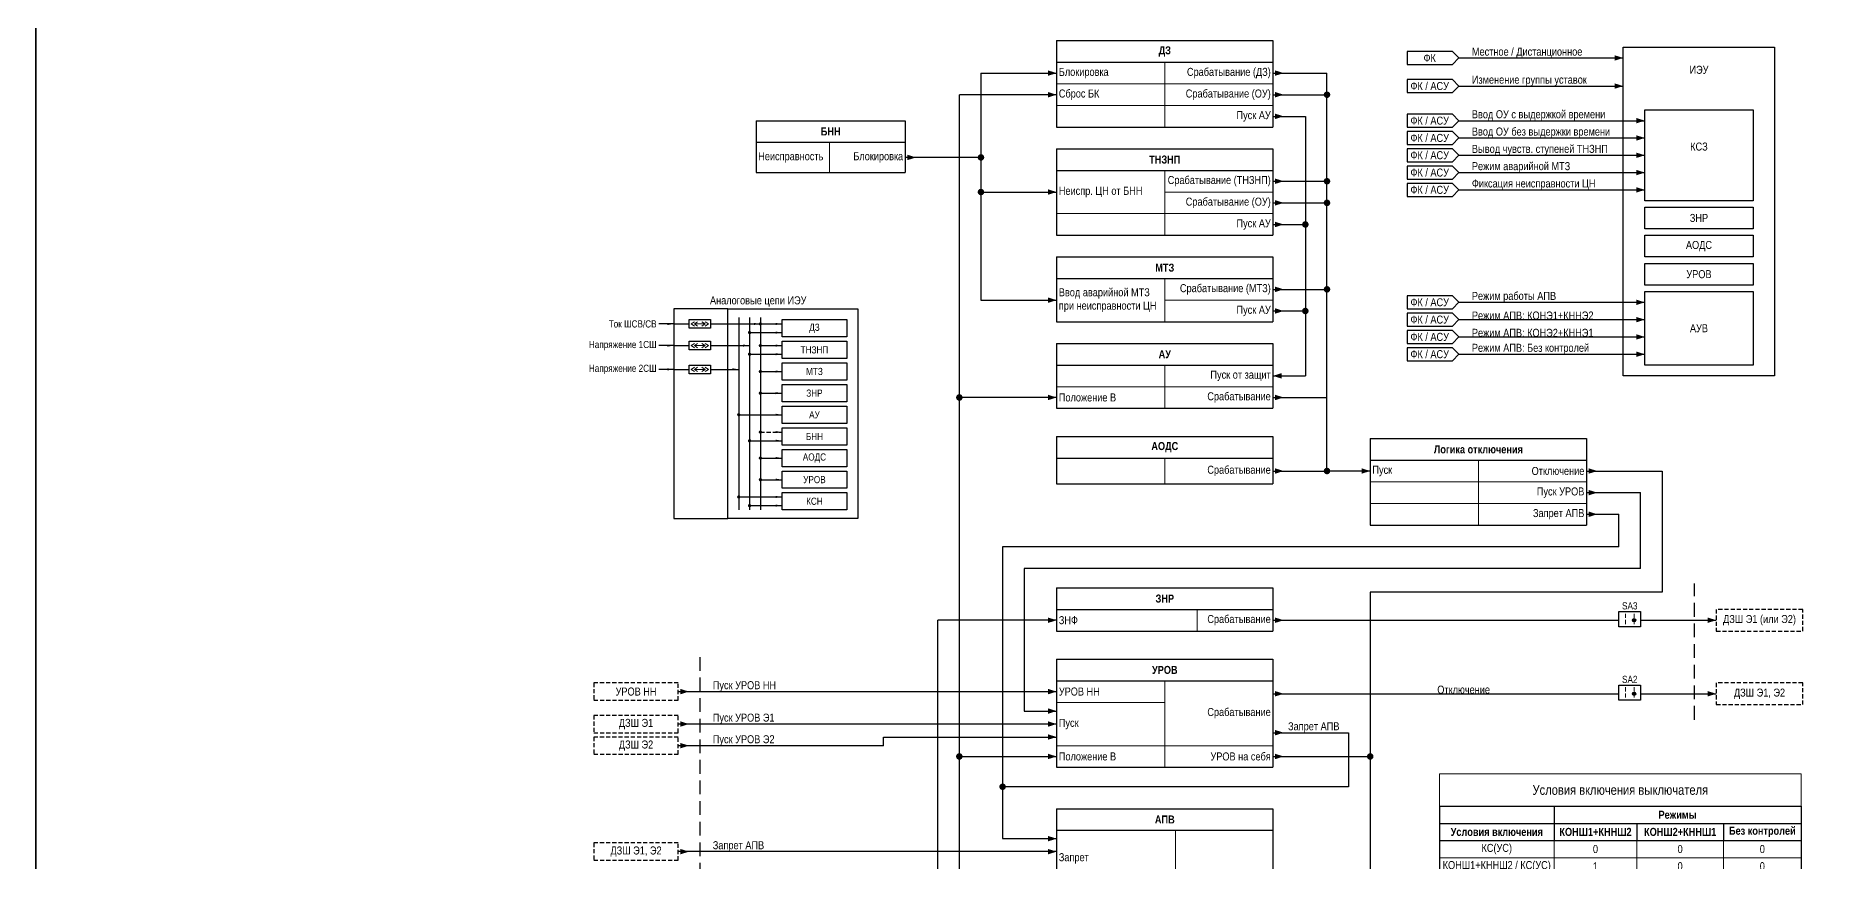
# Model space of a CAD drawing. Header units: millimetres. Extents: x 559 to 4268, y -3459 to 3336.
# Drawn here: x 2873 to 3703, y 804 to 1185 of the extents above; entities that cross this region are included whole.
import ezdxf
from ezdxf.enums import TextEntityAlignment as Align

# ---------------------------------------------------------------- set-up
doc = ezdxf.new("R2010")
doc.units = ezdxf.units.MM
doc.linetypes.add('штриховая2', pattern=[9.525, 6.35, -3.175])
for name, color, linetype, lineweight in [('Основная', 7, 'Continuous', 30), ('Отключение_включение', 1, 'Continuous', 30), ('Тонкая', 7, 'Continuous', 18), ('Цепи внешние', 84, 'Continuous', 30), ('Цепи внутренние', 5, 'Continuous', 30), ('Цепи ТН', 200, 'Continuous', 30), ('Цепи ТТ', 23, 'Continuous', 30), ('Цепь - ФК и АСУ', 132, 'Continuous', 30), ('Штриховая', 7, 'штриховая2', 20)]:
    doc.layers.add(name, color=color, linetype=linetype, lineweight=lineweight)
doc.layers.add('Рамка', color=8, linetype='Continuous', lineweight=35, plot=False)
doc.styles.add('Narrow', font='ARIALN.TTF')
doc.styles.add('Табл дан', font='ARIALN.TTF')
doc.styles.add('Табл загол', font='ARIALNB.TTF')
doc.styles.add('Табл назв', font='ARIALN.TTF')

# ---------------------------------------------------------------- blocks, each defined once
blk = doc.blocks.new('*T78')
at = {"layer": 'Основная', "color": 0, "linetype": 'ByBlock', "lineweight": -2, "transparency": 16777216}
for p, q in [((0, 0), (100, 0)), ((0, 0), (0, -10)), ((100, 0), (100, -10))]:
    blk.add_line(p, q, dxfattribs=at)
at = {"layer": 'Основная', "color": 0, "linetype": 'ByBlock', "lineweight": 30, "transparency": 16777216}
for p, q in [((0, -10), (100, -10)), ((0, -10), (0, -40)), ((100, -10), (100, -40)), ((0, -40), (100, -40))]:
    blk.add_line(p, q, dxfattribs=at)
at = {"layer": 'Основная', "color": 0, "linetype": 'ByBlock', "lineweight": 18, "transparency": 16777216}
for p, q in [((50, -10), (50, -40)), ((0, -20), (100, -20)), ((0, -30), (100, -30))]:
    blk.add_line(p, q, dxfattribs=at)
at = {"layer": 'Основная', "color": 0, "transparency": 16777216, "char_height": 3.7}
for s, insert, width, attachment_point, style in [('{\\C256;ДЗ}', (50, -5), 97, 5, 'Табл загол'), ('{\\C256;Блокировка}', (1, -15), 48, 4, 'Табл дан'), ('Срабатывание (ДЗ)', (99, -15), 48, 6, 'Табл дан'), ('Сброс БК', (1, -25), 48, 4, 'Табл дан'), ('Срабатывание (ОУ)', (99, -25), 48, 6, 'Табл дан'), ('Пуск АУ', (99, -35), 48, 6, 'Табл дан')]:
    blk.add_mtext(s, dxfattribs=dict(at, insert=insert, width=width, attachment_point=attachment_point, style=style))
blk = doc.blocks.new('*T79')
at = {"layer": 'Основная', "color": 0, "linetype": 'ByBlock', "lineweight": -2, "transparency": 16777216}
for p, q in [((0, 0), (100, 0)), ((0, 0), (0, -10)), ((100, 0), (100, -10))]:
    blk.add_line(p, q, dxfattribs=at)
at = {"layer": 'Основная', "color": 0, "linetype": 'ByBlock', "lineweight": 30, "transparency": 16777216}
for p, q in [((0, -10), (100, -10)), ((0, -10), (0, -40)), ((100, -10), (100, -40)), ((0, -40), (100, -40))]:
    blk.add_line(p, q, dxfattribs=at)
at = {"layer": 'Основная', "color": 0, "linetype": 'ByBlock', "lineweight": 18, "transparency": 16777216}
for p, q in [((50, -10), (50, -40)), ((50, -20), (100, -20)), ((0, -30), (100, -30))]:
    blk.add_line(p, q, dxfattribs=at)
at = {"layer": 'Основная', "color": 0, "transparency": 16777216, "char_height": 3.7}
for s, insert, width, attachment_point, style in [('{\\C256;ТНЗНП}', (50, -5), 97, 5, 'Табл загол'), ('Срабатывание ({\\C256;ТНЗНП)}', (99, -15), 48, 6, 'Табл дан'), ('{\\C256;Неиспр. ЦН от БНН}', (1, -20), 48, 4, 'Табл дан'), ('Срабатывание (ОУ)', (99, -25), 48, 6, 'Табл дан'), ('Пуск АУ', (99, -35), 48, 6, 'Табл дан')]:
    blk.add_mtext(s, dxfattribs=dict(at, insert=insert, width=width, attachment_point=attachment_point, style=style))
blk = doc.blocks.new('*T80')
at = {"layer": 'Основная', "color": 0, "linetype": 'ByBlock', "lineweight": -2, "transparency": 16777216}
for p, q in [((0, 0), (100, 0)), ((0, 0), (0, -10)), ((100, 0), (100, -10))]:
    blk.add_line(p, q, dxfattribs=at)
at = {"layer": 'Основная', "color": 0, "linetype": 'ByBlock', "lineweight": 30, "transparency": 16777216}
for p, q in [((0, -10), (100, -10)), ((0, -10), (0, -30)), ((100, -10), (100, -30)), ((0, -30), (100, -30))]:
    blk.add_line(p, q, dxfattribs=at)
at = {"layer": 'Основная', "color": 0, "linetype": 'ByBlock', "lineweight": 18, "transparency": 16777216}
for p, q in [((50, -10), (50, -30)), ((50, -20), (100, -20))]:
    blk.add_line(p, q, dxfattribs=at)
at = {"layer": 'Основная', "color": 0, "transparency": 16777216, "char_height": 3.7}
for s, insert, width, attachment_point, style in [('{\\C256;МТЗ}', (50, -5), 97, 5, 'Табл загол'), ('Ввод аварийной МТЗ при неисправности ЦН', (1, -20), 48, 4, 'Табл дан'), ('Срабатывание (МТЗ)', (99, -15), 48, 6, 'Табл дан'), ('Пуск АУ', (99, -25), 48, 6, 'Табл дан')]:
    blk.add_mtext(s, dxfattribs=dict(at, insert=insert, width=width, attachment_point=attachment_point, style=style))
blk = doc.blocks.new('Point')
at = {"layer": 'Основная', "color": 0, "const_width": 1.5}
blk.add_lwpolyline([(-0.75, 0, 1), (0.75, 0, 1)], format="xyb", close=True, dxfattribs=at)
blk = doc.blocks.new('*T81')
at = {"layer": 'Основная', "color": 0, "linetype": 'ByBlock', "lineweight": -2, "transparency": 16777216}
for p, q in [((0, 0), (100, 0)), ((0, 0), (0, -10)), ((100, 0), (100, -10))]:
    blk.add_line(p, q, dxfattribs=at)
at = {"layer": 'Основная', "color": 0, "linetype": 'ByBlock', "lineweight": 30, "transparency": 16777216}
for p, q in [((0, -10), (100, -10)), ((0, -10), (0, -76)), ((100, -10), (100, -76)), ((0, -76), (100, -76))]:
    blk.add_line(p, q, dxfattribs=at)
at = {"layer": 'Основная', "color": 0, "linetype": 'ByBlock', "lineweight": 18, "transparency": 16777216}
for p, q in [((55, -10), (55, -76)), ((0, -36), (100, -36)), ((0, -46), (100, -46)), ((0, -56), (100, -56)), ((0, -66), (100, -66))]:
    blk.add_line(p, q, dxfattribs=at)
at = {"layer": 'Основная', "color": 0, "transparency": 16777216, "char_height": 3.7}
for s, insert, width, attachment_point, style in [('{\\C256;АПВ}', (50, -5), 97, 5, 'Табл загол'), ('Запрет', (1, -23), 53, 4, 'Табл дан'), ('Положение В', (1, -41), 53, 4, 'Табл дан'), ('Готовность выключателя', (1, -51), 53, 4, 'Табл дан'), ('Пуск АПВ', (1, -61), 53, 4, 'Табл дан'), ('Разрешение включения  ', (1, -71), 53, 4, 'Табл дан'), ('Включить', (99, -71), 43, 6, 'Табл дан')]:
    blk.add_mtext(s, dxfattribs=dict(at, insert=insert, width=width, attachment_point=attachment_point, style=style))
blk = doc.blocks.new('*T82')
at = {"layer": 'Основная', "color": 0, "linetype": 'ByBlock', "lineweight": -2, "transparency": 16777216}
for p, q in [((0, 0), (100, 0)), ((0, 0), (0, -10)), ((100, 0), (100, -10))]:
    blk.add_line(p, q, dxfattribs=at)
at = {"layer": 'Основная', "color": 0, "linetype": 'ByBlock', "lineweight": 30, "transparency": 16777216}
for p, q in [((0, -10), (100, -10)), ((0, -10), (0, -50)), ((100, -10), (100, -50)), ((0, -50), (100, -50))]:
    blk.add_line(p, q, dxfattribs=at)
at = {"layer": 'Основная', "color": 0, "linetype": 'ByBlock', "lineweight": 18, "transparency": 16777216}
for p, q in [((50, -10), (50, -50)), ((0, -20), (50, -20)), ((0, -40), (100, -40))]:
    blk.add_line(p, q, dxfattribs=at)
at = {"layer": 'Основная', "color": 0, "transparency": 16777216, "char_height": 3.7}
for s, insert, width, attachment_point, style in [('{\\C256;УРОВ}', (50, -5), 97, 5, 'Табл загол'), ('УРОВ НН', (1, -15), 48, 4, 'Табл дан'), ('Срабатывание', (99, -25), 48, 6, 'Табл дан'), ('{\\C256;Пуск}', (1, -30), 48, 4, 'Табл дан'), ('Положение В', (1, -45), 48, 4, 'Табл дан'), ('УРОВ на себя', (99, -45), 48, 6, 'Табл дан')]:
    blk.add_mtext(s, dxfattribs=dict(at, insert=insert, width=width, attachment_point=attachment_point, style=style))
blk = doc.blocks.new('*T77')
at = {"layer": 'Defpoints', "color": 8, "linetype": 'ByBlock', "lineweight": 0, "transparency": 16777216}
for p, q in [((0, 0), (167.3, 0)), ((0, 0), (0, -15)), ((167.3, 0), (167.3, -15))]:
    blk.add_line(p, q, dxfattribs=at)
at = {"layer": 'Основная', "color": 0, "linetype": 'ByBlock', "lineweight": -2, "transparency": 16777216}
for p, q in [((0, -15), (167.3, -15)), ((0, -15), (0, -30.87)), ((53, -15), (53, -30.87)), ((167.3, -15), (167.3, -30.87)), ((0, -22.93), (167.3, -22.93)), ((91.3, -22.93), (91.3, -30.87)), ((131.3, -22.93), (131.3, -30.87))]:
    blk.add_line(p, q, dxfattribs=at)
at = {"layer": 'Основная', "color": 0, "linetype": 'ByBlock', "lineweight": 30, "transparency": 16777216}
for p, q in [((0, -30.87), (167.3, -30.87)), ((0, -30.87), (0, -76.69)), ((167.3, -30.87), (167.3, -76.69)), ((0, -76.69), (167.3, -76.69))]:
    blk.add_line(p, q, dxfattribs=at)
at = {"layer": 'Основная', "color": 0, "linetype": 'ByBlock', "lineweight": 18, "transparency": 16777216}
for p, q in [((53, -30.87), (53, -76.69)), ((91.3, -30.87), (91.3, -76.69)), ((131.3, -30.87), (131.3, -76.69)), ((0, -38.8), (167.3, -38.8)), ((0, -46.73), (167.3, -46.73)), ((0, -54.67), (167.3, -54.67)), ((0, -68.75), (167.3, -68.75))]:
    blk.add_line(p, q, dxfattribs=at)
at = {"layer": 'Основная', "color": 0, "transparency": 16777216, "attachment_point": 5}
for s, insert, char_height, width, style in [('Условия включения выключателя', (83.65, -7.5), 4.5, 164.3, 'Табл назв'), ('Режимы', (110.15, -18.97), 3.7, 111.3, 'Табл загол'), ('{\\C256;Без контролей}', (149.3, -26.9), 3.7, 33, 'Табл загол'), ('Условия включения', (26.5, -26.9), 3.7, 50, 'Табл загол'), ('КС(УС)', (26.5, -34.83), 3.7, 51, 'Табл дан'), ('КОНШ1+КННШ2', (72.15, -26.9), 3.7, 35.3, 'Табл загол'), ('0', (72.15, -34.83), 3.7, 36.3, 'Табл дан'), ('КОНШ2+КННШ1', (111.3, -26.9), 3.7, 37, 'Табл загол'), ('0', (111.3, -34.83), 3.7, 38, 'Табл дан'), ('0', (149.3, -34.83), 3.7, 34, 'Табл дан'), ('КОНШ1+КННШ2 / КС(УС)', (26.5, -42.77), 3.7, 51, 'Табл дан'), ('1', (72.15, -42.77), 3.7, 36.3, 'Табл дан'), ('0', (111.3, -42.77), 3.7, 38, 'Табл дан'), ('0', (149.3, -42.77), 3.7, 34, 'Табл дан'), ('КОНШ2+КННШ1 / КС(УС)', (26.5, -50.7), 3.7, 51, 'Табл дан'), ('0', (72.15, -50.7), 3.7, 36.3, 'Табл дан'), ('1', (111.3, -50.7), 3.7, 38, 'Табл дан'), ('0', (149.3, -50.7), 3.7, 34, 'Табл дан'), ('КОНШ1+КННШ2 / КОНШ2+КННШ1 / КС(УС)', (26.5, -61.71), 3.7, 51, 'Табл дан'), ('1', (72.15, -61.71), 3.7, 36.3, 'Табл дан'), ('1', (111.3, -61.71), 3.7, 38, 'Табл дан'), ('0', (149.3, -61.71), 3.7, 34, 'Табл дан'), ('Без контролей', (26.5, -72.72), 3.7, 51, 'Табл дан'), ('\\A1;{\\H1x;0/1}', (72.15, -72.72), 3.7, 36.3, 'Табл дан'), ('\\A1;{\\H1x;0/1}', (111.3, -72.72), 3.7, 38, 'Табл дан'), ('1', (149.3, -72.72), 3.7, 34, 'Табл дан')]:
    blk.add_mtext(s, dxfattribs=dict(at, insert=insert, char_height=char_height, width=width, style=style))
blk = doc.blocks.new('*T76')
at = {"layer": 'Основная', "color": 0, "linetype": 'ByBlock', "lineweight": -2, "transparency": 16777216}
for p, q in [((0, 0), (100, 0)), ((0, 0), (0, -10)), ((100, 0), (100, -10))]:
    blk.add_line(p, q, dxfattribs=at)
at = {"layer": 'Основная', "color": 0, "linetype": 'ByBlock', "lineweight": 30, "transparency": 16777216}
for p, q in [((0, -10), (100, -10)), ((0, -10), (0, -40)), ((100, -10), (100, -40)), ((0, -40), (100, -40))]:
    blk.add_line(p, q, dxfattribs=at)
at = {"layer": 'Основная', "color": 0, "linetype": 'ByBlock', "lineweight": 18, "transparency": 16777216}
for p, q in [((50, -10), (50, -40)), ((0, -20), (100, -20)), ((0, -30), (100, -30))]:
    blk.add_line(p, q, dxfattribs=at)
at = {"layer": 'Основная', "color": 0, "transparency": 16777216, "char_height": 3.7}
for s, insert, width, attachment_point, style in [('{\\C256;Логика отключения}', (50, -5), 97, 5, 'Табл загол'), ('Пуск', (1, -15), 48, 4, 'Табл дан'), ('Отключение', (99, -15), 48, 6, 'Табл дан'), ('Пуск УРОВ', (99, -25), 48, 6, 'Табл дан'), ('Запрет АПВ', (99, -35), 48, 6, 'Табл дан')]:
    blk.add_mtext(s, dxfattribs=dict(at, insert=insert, width=width, attachment_point=attachment_point, style=style))
blk = doc.blocks.new('*T83')
at = {"layer": 'Основная', "color": 0, "linetype": 'ByBlock', "lineweight": -2, "transparency": 16777216}
for p, q in [((0, 0), (100, 0)), ((0, 0), (0, -10)), ((100, 0), (100, -10))]:
    blk.add_line(p, q, dxfattribs=at)
at = {"layer": 'Основная', "color": 0, "linetype": 'ByBlock', "lineweight": 30, "transparency": 16777216}
for p, q in [((0, -10), (100, -10)), ((0, -10), (0, -21.93)), ((100, -10), (100, -21.93)), ((0, -21.93), (100, -21.93))]:
    blk.add_line(p, q, dxfattribs=at)
at = {"layer": 'Основная', "color": 0, "linetype": 'ByBlock', "lineweight": 18, "transparency": 16777216}
blk.add_line((50, -10), (50, -21.93), dxfattribs=at)
at = {"layer": 'Основная', "color": 0, "transparency": 16777216, "char_height": 3.7}
for s, insert, width, attachment_point, style in [('{\\C256;АОДС}', (50, -5), 97, 5, 'Табл загол'), ('Срабатывание ', (99, -15.97), 48, 6, 'Табл дан')]:
    blk.add_mtext(s, dxfattribs=dict(at, insert=insert, width=width, attachment_point=attachment_point, style=style))
blk = doc.blocks.new('*T84')
at = {"layer": 'Основная', "color": 0, "linetype": 'ByBlock', "lineweight": -2, "transparency": 16777216}
for p, q in [((0, 0), (100, 0)), ((0, 0), (0, -10)), ((100, 0), (100, -10))]:
    blk.add_line(p, q, dxfattribs=at)
at = {"layer": 'Основная', "color": 0, "linetype": 'ByBlock', "lineweight": 30, "transparency": 16777216}
for p, q in [((0, -10), (100, -10)), ((0, -10), (0, -20)), ((100, -10), (100, -20)), ((0, -20), (100, -20))]:
    blk.add_line(p, q, dxfattribs=at)
at = {"layer": 'Основная', "color": 0, "linetype": 'ByBlock', "lineweight": 18, "transparency": 16777216}
blk.add_line((65, -10), (65, -20), dxfattribs=at)
at = {"layer": 'Основная', "color": 0, "transparency": 16777216, "char_height": 3.7}
for s, insert, width, attachment_point, style in [('{\\C256;ЗНР}', (50, -5), 97, 5, 'Табл загол'), ('ЗНФ', (1, -15), 63, 4, 'Табл дан'), ('Срабатывание', (99, -15), 33, 6, 'Табл дан')]:
    blk.add_mtext(s, dxfattribs=dict(at, insert=insert, width=width, attachment_point=attachment_point, style=style))
blk = doc.blocks.new('*T105')
at = {"layer": 'Основная', "color": 0, "linetype": 'ByBlock', "lineweight": -2, "transparency": 16777216}
for p, q in [((0, 0), (69, 0)), ((0, 0), (0, -10)), ((69, 0), (69, -10))]:
    blk.add_line(p, q, dxfattribs=at)
at = {"layer": 'Основная', "color": 0, "linetype": 'ByBlock', "lineweight": 30, "transparency": 16777216}
for p, q in [((0, -10), (69, -10)), ((0, -10), (0, -24)), ((69, -10), (69, -24)), ((0, -24), (69, -24))]:
    blk.add_line(p, q, dxfattribs=at)
at = {"layer": 'Основная', "color": 0, "linetype": 'ByBlock', "lineweight": 18, "transparency": 16777216}
blk.add_line((34, -10), (34, -24), dxfattribs=at)
at = {"layer": 'Основная', "color": 0, "transparency": 16777216, "char_height": 3.7}
for s, insert, width, attachment_point, style in [('{\\C256;БНН}', (34.5, -5), 66, 5, 'Табл загол'), ('Неисправность', (1, -17), 32, 4, 'Табл дан'), ('Блокировка', (68, -17), 33, 6, 'Табл дан')]:
    blk.add_mtext(s, dxfattribs=dict(at, insert=insert, width=width, attachment_point=attachment_point, style=style))
blk = doc.blocks.new('*T139')
at = {"layer": 'Основная', "color": 0, "linetype": 'ByBlock', "lineweight": -2, "transparency": 16777216}
for p, q in [((0, 0), (100, 0)), ((0, 0), (0, -10)), ((100, 0), (100, -10))]:
    blk.add_line(p, q, dxfattribs=at)
at = {"layer": 'Основная', "color": 0, "linetype": 'ByBlock', "lineweight": 30, "transparency": 16777216}
for p, q in [((0, -10), (100, -10)), ((0, -10), (0, -30)), ((100, -10), (100, -30)), ((0, -30), (100, -30))]:
    blk.add_line(p, q, dxfattribs=at)
at = {"layer": 'Основная', "color": 0, "linetype": 'ByBlock', "lineweight": 18, "transparency": 16777216}
for p, q in [((50, -10), (50, -30)), ((0, -20), (100, -20))]:
    blk.add_line(p, q, dxfattribs=at)
at = {"layer": 'Основная', "color": 0, "transparency": 16777216, "char_height": 3.7}
for s, insert, width, attachment_point, style in [('{\\C256;АУ}', (50, -5), 97, 5, 'Табл загол'), ('Пуск от защит', (99, -15), 48, 6, 'Табл дан'), ('Положение В', (1, -25), 48, 4, 'Табл дан'), ('Срабатывание', (99, -25), 48, 6, 'Табл дан')]:
    blk.add_mtext(s, dxfattribs=dict(at, insert=insert, width=width, attachment_point=attachment_point, style=style))

msp = doc.modelspace()

# ---------------------------------------------------------------- hatches: boundary and pattern name
at = {"layer": 'Тонкая', "lineweight": 25, "ltscale": 0.25}
h = msp.add_hatch(color=256, dxfattribs=at)
edge = h.paths.add_edge_path()
edge.add_arc((3612, 915), 0.75, 0, 360)
h = msp.add_hatch(color=256, dxfattribs=at)
edge = h.paths.add_edge_path()
edge.add_arc((3612, 881), 0.75, 0, 360)

# ---------------------------------------------------------------- linework, layer by layer
at = {"layer": 'Основная'}
for points in [[(3607, 1180), (3677, 1180), (3677, 1028), (3607, 1028)], [(3175, 1054), (3185, 1054), (3185, 1050), (3175, 1050)], [(3218, 1054), (3248, 1054), (3248, 1046), (3218, 1046)], [(3175, 1044), (3185, 1044), (3185, 1040), (3175, 1040)], [(3218, 1044), (3248, 1044), (3248, 1036), (3218, 1036)], [(3175, 1033), (3185, 1033), (3185, 1029), (3175, 1029)], [(3218, 1034), (3248, 1034), (3248, 1026), (3218, 1026)], [(3218, 1024), (3248, 1024), (3248, 1016), (3218, 1016)], [(3218, 1014), (3248, 1014), (3248, 1006), (3218, 1006)], [(3218, 1004), (3248, 1004), (3248, 996), (3218, 996)], [(3218, 994), (3248, 994), (3248, 986), (3218, 986)], [(3218, 984), (3248, 984), (3248, 976), (3218, 976)], [(3218, 974), (3248, 974), (3248, 966), (3218, 966)], [(3605, 919), (3615, 919), (3615, 912), (3605, 912)], [(3605, 885), (3615, 885), (3615, 878), (3605, 878)]]:
    msp.add_lwpolyline(points, close=True, dxfattribs=at)
at = {"layer": 'Основная', "ltscale": 0.3}
for points in [[(3617, 1151), (3667, 1151), (3667, 1109), (3617, 1109)], [(3617, 1106), (3667, 1106), (3667, 1096), (3617, 1096)], [(3617, 1093), (3667, 1093), (3667, 1083), (3617, 1083)], [(3617, 1080), (3667, 1080), (3667, 1070), (3617, 1070)], [(3617, 1067), (3667, 1067), (3667, 1033), (3617, 1033)], [(3193, 1059), (3253, 1059), (3253, 962), (3193, 962)]]:
    msp.add_lwpolyline(points, close=True, dxfattribs=at)
msp.add_lwpolyline([(3193, 1059), (3168, 1059), (3168, 962), (3193, 962)], dxfattribs=at)
at = {"layer": 'Отключение_включение', "ltscale": 0.3}
for points in [[(3450, 1168, 0, 2.5, 0), (3446, 1168, 0, 0, 0)], [(3450, 1158, 0, 2.5, 0), (3446, 1158, 0, 0, 0)], [(3450, 1118, 0, 2.5, 0), (3446, 1118, 0, 0, 0)], [(3450, 1108, 0, 2.5, 0), (3446, 1108, 0, 0, 0)], [(3450, 1068, 0, 2.5, 0), (3446, 1068, 0, 0, 0)], [(3450, 1018, 0, 2.5, 0), (3446, 1018, 0, 0, 0)], [(3450, 984, 0, 2.5, 0), (3446, 984, 0, 0, 0)], [(3490, 984, 0, 2.5, 0), (3486, 984, 0, 0, 0)], [(3595, 984, 0, 2.5, 0), (3591, 984, 0, 0, 0)], [(3450, 915, 0, 2.5, 0), (3446, 915, 0, 0, 0)], [(3650, 915, 0, 2.5, 0), (3646, 915, 0, 0, 0)], [(3450, 881, 0, 2.5, 0), (3446, 881, 0, 0, 0)], [(3650, 881, 0, 2.5, 0), (3646, 881, 0, 0, 0)], [(3450, 852, 0, 2.5, 0), (3446, 852, 0, 0, 0)]]:
    msp.add_lwpolyline(points, format="xyseb", dxfattribs=at)
at = {"layer": 'Отключение_включение'}
for points in [[(3445, 1168), (3470, 1168)], [(3445, 1158), (3470, 1158)], [(3625, 984), (3625, 928)], [(3625, 928), (3490, 928)], [(3490, 928), (3490, 858)], [(3490, 858), (3490, 602)], [(3445, 852), (3490, 852)]]:
    msp.add_lwpolyline(points, dxfattribs=at)
at = {"layer": 'Отключение_включение', "ltscale": 0.3}
for points in [[(3470, 984), (3470, 1168)], [(3445, 1118), (3470, 1118)], [(3445, 1108), (3470, 1108), (3470, 1108)], [(3445, 1068), (3470, 1068)], [(3445, 1018), (3470, 1018)], [(3445, 984), (3470, 984)], [(3490, 984), (3470, 984)], [(3590, 984), (3625, 984)], [(3445, 915), (3605, 915)], [(3615, 915), (3650, 915)], [(3445, 881), (3605, 881)], [(3615, 881), (3650, 881)]]:
    msp.add_lwpolyline(points, dxfattribs=at)
at = {"layer": 'Рамка', "color": 1}
msp.add_lwpolyline([(2873, 1843), (4183, 1843), (4183, 244), (2873, 244)], close=True, dxfattribs=at)
at = {"layer": 'Тонкая', "ltscale": 0.25}
for p, q in [((3176, 1052), (3177.5, 1053)), ((3177.5, 1051), (3176, 1052)), ((3177.5, 1052), (3179, 1053)), ((3179, 1051), (3177.5, 1052)), ((3182.5, 1052), (3181, 1053)), ((3181, 1051), (3182.5, 1052)), ((3184, 1052), (3182.5, 1053)), ((3182.5, 1051), (3184, 1052)), ((3176, 1042), (3177.5, 1043)), ((3177.5, 1041), (3176, 1042)), ((3177.5, 1042), (3179, 1043)), ((3179, 1041), (3177.5, 1042)), ((3182.5, 1042), (3181, 1043)), ((3181, 1041), (3182.5, 1042)), ((3184, 1042), (3182.5, 1043)), ((3182.5, 1041), (3184, 1042)), ((3176, 1031), (3177.5, 1032)), ((3177.5, 1030), (3176, 1031)), ((3177.5, 1031), (3179, 1032)), ((3179, 1030), (3177.5, 1031)), ((3182.5, 1031), (3181, 1032)), ((3181, 1030), (3182.5, 1031)), ((3184, 1031), (3182.5, 1032)), ((3182.5, 1030), (3184, 1031))]:
    msp.add_line(p, q, dxfattribs=at)
at = {"layer": 'Тонкая'}
for p, q in [((3182.5, 1052), (3177.5, 1052)), ((3182.5, 1042), (3177.5, 1042)), ((3182.5, 1031), (3177.5, 1031))]:
    msp.add_line(p, q, dxfattribs=at)
at = {"layer": 'Тонкая', "lineweight": 25, "ltscale": 0.25}
for centre in [(3612, 915), (3612, 881)]:
    msp.add_circle(centre, 0.75, dxfattribs=at)
at = {"layer": 'Цепи внешние'}
for points in [[(3290, 529), (3290, 915)], [(3170, 882), (3345, 882)], [(3265, 857), (3265, 861), (3345, 861)]]:
    msp.add_lwpolyline(points, dxfattribs=at)
at = {"layer": 'Цепи внешние', "ltscale": 0.3}
for points in [[(3345, 915), (3290, 915)], [(3345, 867), (3170, 867)], [(3265, 857), (3170, 857)], [(3345, 808), (3170, 808)]]:
    msp.add_lwpolyline(points, dxfattribs=at)
for points in [[(3345, 915, 0, 2.5, 0), (3341, 915, 0, 0, 0)], [(3175, 882, 0, 2.5, 0), (3171, 882, 0, 0, 0)], [(3345, 882, 0, 2.5, 0), (3341, 882, 0, 0, 0)], [(3175, 867, 0, 2.5, 0), (3171, 867, 0, 0, 0)], [(3345, 867, 0, 2.5, 0), (3341, 867, 0, 0, 0)], [(3175, 857, 0, 2.5, 0), (3171, 857, 0, 0, 0)], [(3345, 861, 0, 2.5, 0), (3341, 861, 0, 0, 0)], [(3175, 808, 0, 2.5, 0), (3171, 808, 0, 0, 0)], [(3345, 808, 0, 2.5, 0), (3341, 808, 0, 0, 0)]]:
    msp.add_lwpolyline(points, format="xyseb", dxfattribs=at)
at = {"layer": 'Цепи внешние', "linetype": 'штриховая2', "ltscale": 0.3}
for points in [[(3690, 920), (3650, 920), (3650, 910), (3690, 910)], [(3170, 886), (3131, 886), (3131, 878), (3170, 878)], [(3690, 886), (3650, 886), (3650, 876), (3690, 876)], [(3170, 871), (3131, 871), (3131, 863), (3170, 863)], [(3170, 861), (3131, 861), (3131, 853), (3170, 853)], [(3170, 812), (3131, 812), (3131, 804), (3170, 804)]]:
    msp.add_lwpolyline(points, close=True, dxfattribs=at)
at = {"layer": 'Цепи внутренние'}
for points in [[(3310, 1168), (3310, 1063)], [(3310, 1168), (3345, 1168)], [(3445, 1148), (3460, 1148)], [(3460, 1148), (3460, 1028)], [(3310, 1113), (3345, 1113)], [(3445, 1098), (3460, 1098)], [(3310, 1063), (3345, 1063)], [(3445, 1058), (3460, 1058)], [(3615, 939), (3615, 974)], [(3605, 949), (3605, 964)], [(3605, 949), (3320, 949)], [(3320, 949), (3320, 838)], [(3615, 939), (3330, 939)], [(3330, 939), (3330, 873)], [(3330, 873), (3345, 873)], [(3480, 863), (3480, 838)], [(3300, 852), (3345, 852)], [(3320, 838), (3320, 814)], [(3480, 838), (3320, 838)], [(3320, 814), (3345, 814)]]:
    msp.add_lwpolyline(points, dxfattribs=at)
at = {"layer": 'Цепи внутренние', "ltscale": 0.3}
for points in [[(3345, 1168, 0, 2.5, 0), (3341, 1168, 0, 0, 0)], [(3345, 1158, 0, 2.5, 0), (3341, 1158, 0, 0, 0)], [(3450, 1148, 0, 2.5, 0), (3446, 1148, 0, 0, 0)], [(3280, 1129, 0, 2.5, 0), (3276, 1129, 0, 0, 0)], [(3345, 1113, 0, 2.5, 0), (3341, 1113, 0, 0, 0)], [(3450, 1098, 0, 2.5, 0), (3446, 1098, 0, 0, 0)], [(3345, 1063, 0, 2.5, 0), (3341, 1063, 0, 0, 0)], [(3450, 1058, 0, 2.5, 0), (3446, 1058, 0, 0, 0)], [(3445, 1028, 0, 2.5, 0), (3449, 1028, 0, 0, 0)], [(3345, 1018, 0, 2.5, 0), (3341, 1018, 0, 0, 0)], [(3595, 974, 0, 2.5, 0), (3591, 974, 0, 0, 0)], [(3595, 964, 0, 2.5, 0), (3591, 964, 0, 0, 0)], [(3345, 873, 0, 2.5, 0), (3341, 873, 0, 0, 0)], [(3450, 863, 0, 2.5, 0), (3446, 863, 0, 0, 0)], [(3345, 852, 0, 2.5, 0), (3341, 852, 0, 0, 0)], [(3345, 814, 0, 2.5, 0), (3341, 814, 0, 0, 0)]]:
    msp.add_lwpolyline(points, format="xyseb", dxfattribs=at)
for points in [[(3345, 1158), (3300, 1158)], [(3300, 503), (3300, 1158)], [(3310, 1129), (3275, 1129)], [(3445, 1028), (3460, 1028)], [(3345, 1018), (3300, 1018)], [(3590, 974), (3615, 974)], [(3590, 964), (3605, 964)], [(3445, 863), (3480, 863)]]:
    msp.add_lwpolyline(points, dxfattribs=at)
at = {"layer": 'Цепи внутренние', "linetype": 'штриховая2'}
for points in [[(3640, 869), (3640, 932)], [(3180, 898), (3180, 631)]]:
    msp.add_lwpolyline(points, dxfattribs=at)
at = {"layer": 'Цепи ТН', "ltscale": 0.3}
for points in [[(3198, 1055), (3198, 966)], [(3203, 1055), (3203, 966)], [(3203, 1048), (3218, 1048)], [(3168, 1042), (3161, 1042)], [(3168, 1042), (3175, 1042)], [(3185, 1042), (3203, 1042)], [(3203, 1038), (3218, 1038)], [(3168, 1031), (3161, 1031)], [(3168, 1031), (3175, 1031)], [(3185, 1031), (3198, 1031)], [(3198, 1010), (3218, 1010)], [(3203, 998), (3218, 998)], [(3198, 972), (3218, 972)], [(3203, 968), (3218, 968)]]:
    msp.add_lwpolyline(points, dxfattribs=at)
at = {"layer": 'Цепи ТН'}
for points in [[(3218, 1048, 0, 1, 0), (3215, 1048, 0, 0, 0)], [(3168, 1042, 0, 1, 0), (3165, 1042, 0, 0, 0)], [(3203, 1042, 0, 1, 0), (3200, 1042, 0, 0, 0)], [(3218, 1038, 0, 1, 0), (3215, 1038, 0, 0, 0)], [(3168, 1031, 0, 1, 0), (3165, 1031, 0, 0, 0)], [(3198, 1031, 0, 1, 0), (3195, 1031, 0, 0, 0)], [(3218, 1010, 0, 1, 0), (3215, 1010, 0, 0, 0)], [(3218, 998, 0, 1, 0), (3215, 998, 0, 0, 0)], [(3218, 972, 0, 1, 0), (3215, 972, 0, 0, 0)], [(3218, 968, 0, 1, 0), (3215, 968, 0, 0, 0)]]:
    msp.add_lwpolyline(points, format="xyseb", dxfattribs=at)
at = {"layer": 'Цепи ТТ', "ltscale": 0.3}
for points in [[(3208, 1055), (3208, 966)], [(3168, 1052), (3161, 1052)], [(3168, 1052), (3161, 1052)], [(3168, 1052), (3175, 1052)], [(3185, 1052), (3208, 1052)], [(3208, 1052), (3218, 1052)], [(3208, 1042), (3218, 1042)], [(3208, 1030), (3218, 1030)], [(3208, 1020), (3218, 1020)], [(3208, 990), (3218, 990)], [(3208, 980), (3218, 980)]]:
    msp.add_lwpolyline(points, dxfattribs=at)
at = {"layer": 'Цепи ТТ'}
for points in [[(3168, 1052, 0, 1, 0), (3165, 1052, 0, 0, 0)], [(3208, 1052, 0, 1, 0), (3205, 1052, 0, 0, 0)], [(3218, 1052, 0, 1, 0), (3215, 1052, 0, 0, 0)], [(3218, 1042, 0, 1, 0), (3215, 1042, 0, 0, 0)], [(3218, 1030, 0, 1, 0), (3215, 1030, 0, 0, 0)], [(3218, 1020, 0, 1, 0), (3215, 1020, 0, 0, 0)], [(3218, 1002, 0, 1, 0), (3215, 1002, 0, 0, 0)], [(3218, 990, 0, 1, 0), (3215, 990, 0, 0, 0)], [(3218, 980, 0, 1, 0), (3215, 980, 0, 0, 0)]]:
    msp.add_lwpolyline(points, format="xyseb", dxfattribs=at)
at = {"layer": 'Цепи ТТ', "linetype": 'штриховая2', "ltscale": 0.3}
msp.add_lwpolyline([(3208, 1002), (3218, 1002)], dxfattribs=at)
at = {"layer": 'Цепь - ФК и АСУ', "ltscale": 0.3}
for points in [[(3531, 1175), (3528, 1178), (3507, 1178), (3507, 1172), (3528, 1172), (3531, 1175)], [(3531, 1162), (3528, 1165), (3507, 1165), (3507, 1159), (3528, 1159), (3531, 1162)], [(3531, 1146), (3528, 1149), (3507, 1149), (3507, 1143), (3528, 1143), (3531, 1146)], [(3531, 1138), (3528, 1141), (3507, 1141), (3507, 1135), (3528, 1135), (3531, 1138)], [(3531, 1130), (3528, 1133), (3507, 1133), (3507, 1127), (3528, 1127), (3531, 1130)], [(3531, 1122), (3528, 1125), (3507, 1125), (3507, 1119), (3528, 1119), (3531, 1122)], [(3531, 1114), (3528, 1117), (3507, 1117), (3507, 1111), (3528, 1111), (3531, 1114)], [(3531, 1062), (3528, 1065), (3507, 1065), (3507, 1059), (3528, 1059), (3531, 1062)], [(3531, 1054), (3528, 1057), (3507, 1057), (3507, 1051), (3528, 1051), (3531, 1054)], [(3531, 1046), (3528, 1049), (3507, 1049), (3507, 1043), (3528, 1043), (3531, 1046)], [(3531, 1038), (3528, 1041), (3507, 1041), (3507, 1035), (3528, 1035), (3531, 1038)]]:
    msp.add_lwpolyline(points, dxfattribs=at)
at = {"layer": 'Цепь - ФК и АСУ'}
for points in [[(3531, 1175), (3607, 1175)], [(3531, 1162), (3607, 1162)], [(3531, 1146), (3617, 1146)], [(3531, 1138), (3617, 1138)], [(3531, 1130), (3617, 1130)], [(3531, 1122), (3617, 1122)], [(3531, 1114), (3617, 1114)], [(3531, 1062), (3617, 1062)], [(3531, 1054), (3617, 1054)], [(3531, 1046), (3617, 1046)], [(3531, 1038), (3617, 1038)]]:
    msp.add_lwpolyline(points, dxfattribs=at)
at = {"layer": 'Цепь - ФК и АСУ', "ltscale": 0.3}
for points in [[(3607, 1175, 0, 2.5, 0), (3603, 1175, 0, 0, 0)], [(3607, 1162, 0, 2.5, 0), (3603, 1162, 0, 0, 0)], [(3617, 1146, 0, 2.5, 0), (3613, 1146, 0, 0, 0)], [(3617, 1138, 0, 2.5, 0), (3613, 1138, 0, 0, 0)], [(3617, 1130, 0, 2.5, 0), (3613, 1130, 0, 0, 0)], [(3617, 1122, 0, 2.5, 0), (3613, 1122, 0, 0, 0)], [(3617, 1114, 0, 2.5, 0), (3613, 1114, 0, 0, 0)], [(3617, 1062, 0, 2.5, 0), (3613, 1062, 0, 0, 0)], [(3617, 1054, 0, 2.5, 0), (3613, 1054, 0, 0, 0)], [(3617, 1046, 0, 2.5, 0), (3613, 1046, 0, 0, 0)], [(3617, 1038, 0, 2.5, 0), (3613, 1038, 0, 0, 0)]]:
    msp.add_lwpolyline(points, format="xyseb", dxfattribs=at)
at = {"layer": 'Штриховая', "ltscale": 0.3}
for p, q in [((3608, 918), (3608, 913)), ((3612, 918), (3612, 913)), ((3608, 884), (3608, 879)), ((3612, 884), (3612, 879))]:
    msp.add_line(p, q, dxfattribs=at)

# ---------------------------------------------------------------- block references
for name, p in [('*T78', (3345, 1183)), ('*T105', (3206, 1146)), ('*T79', (3345, 1133)), ('*T80', (3345, 1083)), ('*T139', (3345, 1043)), ('*T83', (3345, 1000)), ('*T76', (3490, 999)), ('*T84', (3345, 930)), ('*T82', (3345, 897)), ('*T77', (3522, 844)), ('*T81', (3345, 827.86))]:
    msp.add_blockref(name, p)
at = {"layer": 'Отключение_включение'}
for p in [(3470, 1158), (3470, 1118), (3470, 1108), (3470, 1068), (3470, 984), (3490, 852)]:
    msp.add_blockref('Point', p, dxfattribs=at)
at = {"layer": 'Цепи внутренние'}
for p in [(3310, 1129), (3310, 1113), (3460, 1098), (3460, 1058), (3300, 1018), (3300, 852), (3320, 838)]:
    msp.add_blockref('Point', p, dxfattribs=at)
at = {"layer": 'Цепи ТН', "xscale": 0.5, "yscale": 0.5, "zscale": 0.5}
for p in [(3203, 1048), (3203, 1038), (3198, 1010), (3203, 998), (3198, 972), (3203, 968)]:
    msp.add_blockref('Point', p, dxfattribs=at)
at = {"layer": 'Цепи ТТ', "xscale": 0.5, "yscale": 0.5, "zscale": 0.5}
for p in [(3208, 1052), (3208, 1042), (3208, 1030), (3208, 1020), (3208, 1002), (3208, 990), (3208, 980)]:
    msp.add_blockref('Point', p, dxfattribs=at)

# ---------------------------------------------------------------- texts
at = {"layer": 'Основная', "style": 'Narrow'}
for s, p in [('SA3', (3610, 920)), ('SA2', (3610, 886))]:
    msp.add_text(s, height=3.3, dxfattribs=at).set_placement(p, align=Align.CENTER)
for s, insert, char_height, width, attachment_point in [('Местное / Дистанционное', (3537, 1175), 3.7, 99, 7), ('ФК', (3517.5, 1175), 3.7, 21, 5), ('ИЭУ', (3642, 1169.5), 3.7, 70, 5), ('ФК / АСУ', (3517.5, 1162), 3.7, 21, 5), ('Изменение группы уставок', (3537, 1162), 3.7, 99, 7), ('ФК / АСУ', (3517.5, 1146), 3.7, 21, 5), ('Ввод ОУ с выдержкой времени', (3537, 1146), 3.7, 99, 7), ('ФК / АСУ', (3517.5, 1138), 3.7, 21, 5), ('Ввод ОУ без выдержки времени', (3537, 1138), 3.7, 99, 7), ('ФК / АСУ', (3517.5, 1130), 3.7, 21, 5), ('Вывод чувств. ступеней ТНЗНП', (3537, 1130), 3.7, 99, 7), ('КСЗ', (3642, 1134), 3.7, 50, 5), ('ФК / АСУ', (3517.5, 1122), 3.7, 21, 5), ('Режим аварийной МТЗ', (3537, 1122), 3.7, 99, 7), ('ФК / АСУ', (3517.5, 1114), 3.7, 21, 5), ('Фиксация неисправности ЦН', (3537, 1114), 3.7, 99, 7), ('ЗНР', (3642, 1101), 3.7, 50, 5), ('АОДС', (3642, 1088), 3.7, 50, 5), ('УРОВ', (3642, 1075), 3.7, 50, 5), ('Аналоговые цепи ИЭУ', (3207, 1060), 3.7, 89, 8), ('ФК / АСУ', (3517.5, 1062), 3.7, 21, 5), ('Режим работы АПВ', (3537, 1062), 3.7, 99, 7), ('ФК / АСУ', (3517.5, 1054), 3.7, 21, 5), ('Режим АПВ: {\\C0;КОНЭ1+КННЭ2}', (3537, 1054), 3.7, 99, 7), ('Ток ШСВ/СВ ', (3160, 1052), 3.3, 71.4983, 6), ('ДЗ', (3233, 1050), 3.3, 30, 5), ('ФК / АСУ', (3517.5, 1046), 3.7, 21, 5), ('Режим АПВ:{\\C0; КОНЭ2+КННЭ1}', (3537, 1046), 3.7, 99, 7), ('АУВ', (3642, 1050), 3.7, 50, 5), ('Напряжение 1СШ', (3160, 1042), 3.3, 71.4983, 6), ('ТНЗНП', (3233, 1040), 3.3, 30, 5), ('ФК / АСУ', (3517.5, 1038), 3.7, 21, 5), ('Режим АПВ: Без контролей', (3537, 1038), 3.7, 99, 7), ('Напряжение 2СШ', (3160, 1031), 3.3, 71.4983, 6), ('МТЗ', (3233, 1030), 3.3, 30, 5), ('ЗНР', (3233, 1020), 3.3, 30, 5), ('АУ', (3233, 1010), 3.3, 30, 5), ('БНН', (3233, 1000), 3.3, 30, 5), ('АОДС', (3233, 990), 3.3, 30, 5), ('УРОВ', (3233, 980), 3.3, 30, 5), ('КСН', (3233, 970), 3.3, 30, 5), ('ДЗШ Э1 (или Э2)', (3670, 915), 3.7, 40, 5), ('УРОВ НН', (3150.5, 882), 3.7, 39, 5), ('Пуск УРОВ НН', (3186, 882), 3.7, 79, 7), ('Отключение', (3521, 881), 3.7, 233, 7), ('ДЗШ Э1, Э2', (3670, 881), 3.7, 40, 5), ('Пуск УРОВ Э1', (3186, 867), 3.7, 39, 7), ('ДЗШ Э1', (3150.5, 867), 3.7, 39, 5), ('Запрет АПВ', (3452, 863), 3.7, 109.4917, 7), ('ДЗШ Э2', (3150.5, 857), 3.7, 39, 5), ('Пуск УРОВ Э2', (3186, 857), 3.7, 39, 7), ('ДЗШ Э1, Э2', (3150.5, 808), 3.7, 39, 5), ('Запрет АПВ', (3186, 808), 3.7, 39, 7)]:
    msp.add_mtext(s, dxfattribs=dict(at, insert=insert, char_height=char_height, width=width, attachment_point=attachment_point))

doc.saveas('drawing.dxf')
